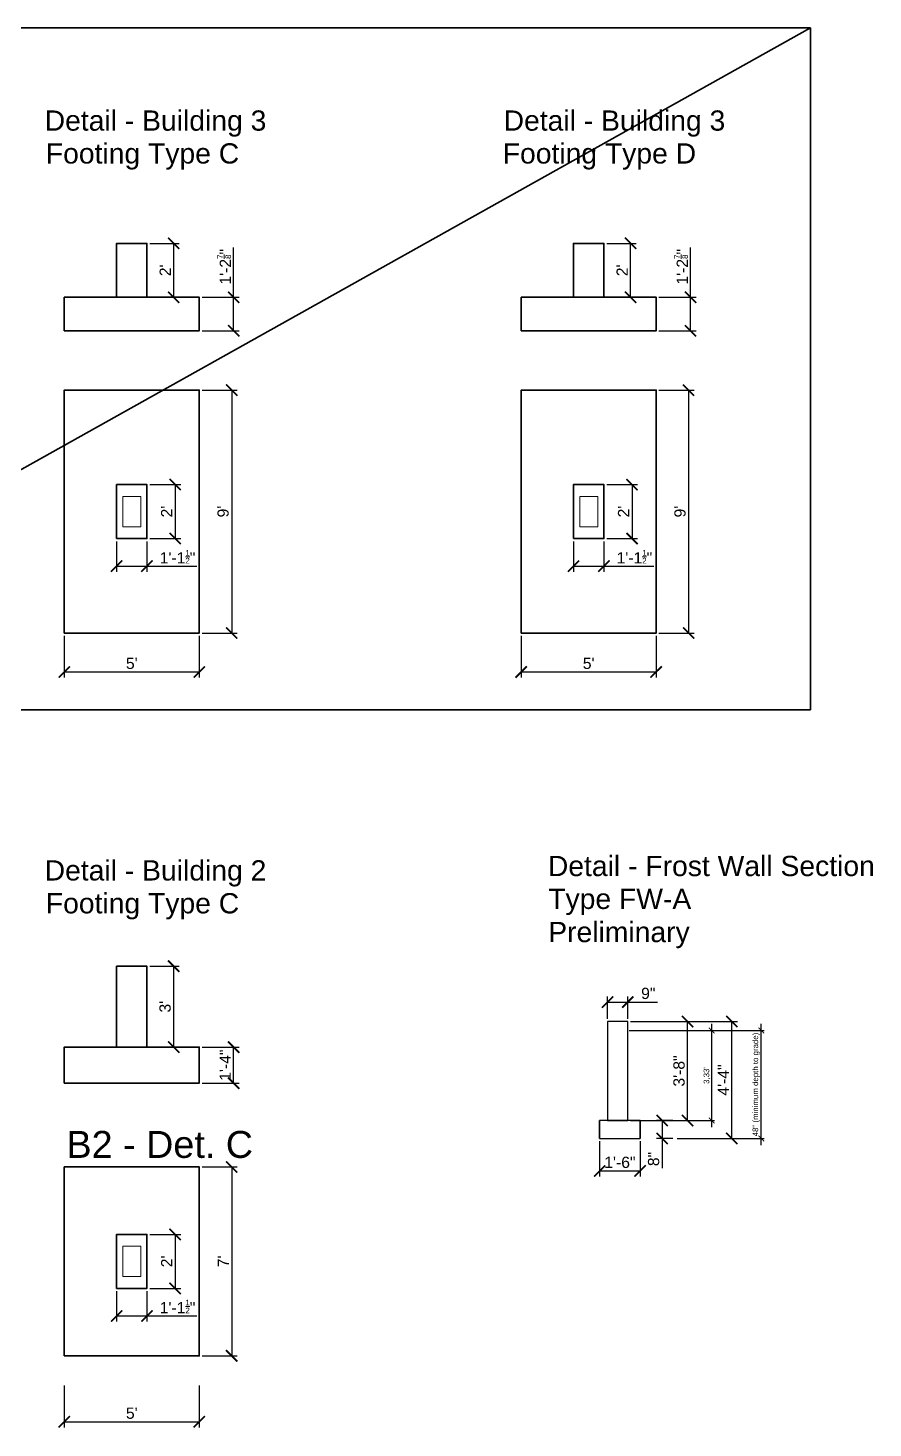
# Model space of a CAD drawing. Header units: millimetres. Extents: x -6 to 201520, y -744 to 120638.
# Drawn here: x 1148 to 1524, y 4681 to 5304 of the extents above; entities that cross this region are included whole.
import ezdxf

# ---------------------------------------------------------------- set-up
doc = ezdxf.new("R2010")
doc.units = ezdxf.units.MM
doc.layers.add('Dimension', color=130, linetype='Continuous', lineweight=18)
doc.layers.add('Structural', color=50, linetype='Continuous', lineweight=35)
doc.styles.get("Standard").update_dxf_attribs({"font": 'arial.ttf'})
doc.dimstyles.new('Feet Architectural Detail', dxfattribs={"dimscale": 2, "dimtxt": 2.5, "dimasz": 2.5, "dimexe": 1.25, "dimexo": 0.625, "dimtad": 1, "dimdec": 6, "dimlunit": 4, "dimtxsty": 'Standard', "dimblk": 'ARCHTICK', "dimcen": 2.5, "dimadec": 0, "dimazin": 0, "dimtfac": 0.5, "dimtdec": 6, "dimtmove": 0, "dimatfit": 3, "dimfxl": 1, "dimarcsym": 0})
doc.dimstyles.new('Feet Decimal Detail', dxfattribs={"dimtxt": 2.5, "dimasz": 2.5, "dimexe": 1.25, "dimexo": 0.625, "dimtad": 1, "dimlfac": 0.083333, "dimtxsty": 'Standard', "dimblk": 'ARCHTICK', "dimcen": 2.5, "dimdle": 3, "dimadec": 0, "dimazin": 0, "dimtfac": 0.5, "dimtmove": 0, "dimatfit": 3, "dimfxl": 1, "dimarcsym": 0})
doc.dimstyles.new('Inches Decimal', dxfattribs={"dimtxt": 2.5, "dimasz": 2.5, "dimexe": 1.25, "dimexo": 0.625, "dimtad": 1, "dimtxsty": 'Standard', "dimblk": 'ARCHTICK', "dimcen": 2.5, "dimdle": 3, "dimadec": 0, "dimazin": 0, "dimtfac": 0.5, "dimtmove": 0, "dimatfit": 3, "dimfxl": 1, "dimarcsym": 0})

# ---------------------------------------------------------------- blocks, each defined once
blk = doc.blocks.new('_ArchTick')
at = {"color": 0, "linetype": 'ByBlock', "const_width": 0.15}
blk.add_lwpolyline([(-0.5, -0.5), (0.5, 0.5)], dxfattribs=at)
blk = doc.blocks.new('*D64')
at = {"layer": 'Defpoints', "color": 0, "transparency": 16777216}
for p in [(1224.52, 4850.83), (1239.79, 4850.83), (1224.52, 4834.83)]:
    blk.add_point(p, dxfattribs=at)
at = {"layer": 'Dimension', "color": 0, "lineweight": -2, "transparency": 16777216}
for p, q in [((1225.77, 4850.83), (1242.29, 4850.83)), ((1239.79, 4834.83), (1239.79, 4850.83)), ((1225.77, 4834.83), (1242.29, 4834.83))]:
    blk.add_line(p, q, dxfattribs=at)
at = {"layer": 'Dimension', "color": 0, "lineweight": -2, "transparency": 16777216, "xscale": 5, "yscale": 5, "zscale": 5}
for p, rotation in [((1239.79, 4850.83), 90), ((1239.79, 4834.83), 270)]:
    blk.add_blockref('_ArchTick', p, dxfattribs=dict(at, rotation=rotation))
at = {"layer": 'Dimension', "color": 0, "transparency": 16777216, "insert": (1236.03, 4842.83), "char_height": 5, "attachment_point": 5, "rotation": 90}
blk.add_mtext('1\'-4"', dxfattribs=at)
blk = doc.blocks.new('*D65')
at = {"layer": 'Defpoints', "color": 0, "transparency": 16777216}
for p in [(1201.27, 4886.83), (1213.14, 4886.83), (1201.27, 4850.83)]:
    blk.add_point(p, dxfattribs=at)
at = {"layer": 'Dimension', "color": 0, "lineweight": -2, "transparency": 16777216}
for p, q in [((1202.52, 4886.83), (1215.64, 4886.83)), ((1213.14, 4850.83), (1213.14, 4886.83)), ((1202.52, 4850.83), (1215.64, 4850.83))]:
    blk.add_line(p, q, dxfattribs=at)
at = {"layer": 'Dimension', "color": 0, "lineweight": -2, "transparency": 16777216, "xscale": 5, "yscale": 5, "zscale": 5}
for p, rotation in [((1213.14, 4886.83), 90), ((1213.14, 4850.83), 270)]:
    blk.add_blockref('_ArchTick', p, dxfattribs=dict(at, rotation=rotation))
at = {"layer": 'Dimension', "color": 0, "transparency": 16777216, "insert": (1209.34, 4868.83), "char_height": 5, "attachment_point": 5, "rotation": 90}
blk.add_mtext("3'", dxfattribs=at)
blk = doc.blocks.new('*D66')
at = {"layer": 'Defpoints', "color": 0, "transparency": 16777216}
for p in [(1224.52, 4797.57), (1224.52, 4713.57), (1238.92, 4713.57)]:
    blk.add_point(p, dxfattribs=at)
at = {"layer": 'Dimension', "color": 0, "lineweight": -2, "transparency": 16777216}
for p, q in [((1225.77, 4797.57), (1241.42, 4797.57)), ((1238.92, 4797.57), (1238.92, 4713.57)), ((1225.77, 4713.57), (1241.42, 4713.57))]:
    blk.add_line(p, q, dxfattribs=at)
at = {"layer": 'Dimension', "color": 0, "lineweight": -2, "transparency": 16777216, "xscale": 5, "yscale": 5, "zscale": 5}
for p, rotation in [((1238.92, 4797.57), 90), ((1238.92, 4713.57), 270)]:
    blk.add_blockref('_ArchTick', p, dxfattribs=dict(at, rotation=rotation))
at = {"layer": 'Dimension', "color": 0, "transparency": 16777216, "insert": (1235.17, 4755.57), "char_height": 5, "attachment_point": 5, "rotation": 90}
blk.add_mtext("7'", dxfattribs=at)
blk = doc.blocks.new('*D67')
at = {"layer": 'Defpoints', "color": 0, "transparency": 16777216}
for p in [(1164.52, 4701.57), (1224.52, 4701.57), (1224.52, 4684.25)]:
    blk.add_point(p, dxfattribs=at)
at = {"layer": 'Dimension', "color": 0, "lineweight": -2, "transparency": 16777216}
for p, q in [((1164.52, 4700.32), (1164.52, 4681.75)), ((1224.52, 4700.32), (1224.52, 4681.75)), ((1164.52, 4684.25), (1224.52, 4684.25))]:
    blk.add_line(p, q, dxfattribs=at)
at = {"layer": 'Dimension', "color": 0, "lineweight": -2, "transparency": 16777216, "xscale": 5, "yscale": 5, "zscale": 5, "rotation": 180}
blk.add_blockref('_ArchTick', (1164.52, 4684.25), dxfattribs=at)
at = {"layer": 'Dimension', "color": 0, "lineweight": -2, "transparency": 16777216, "xscale": 5, "yscale": 5, "zscale": 5}
blk.add_blockref('_ArchTick', (1224.52, 4684.25), dxfattribs=at)
at = {"layer": 'Dimension', "color": 0, "transparency": 16777216, "insert": (1194.52, 4688.05), "char_height": 5, "attachment_point": 5}
blk.add_mtext("5'", dxfattribs=at)
blk = doc.blocks.new('*D68')
at = {"layer": 'Defpoints', "color": 0, "transparency": 16777216}
for p in [(1187.77, 4743.57), (1201.27, 4743.57), (1201.27, 4731.32)]:
    blk.add_point(p, dxfattribs=at)
at = {"layer": 'Dimension', "color": 0, "lineweight": -2, "transparency": 16777216}
for p, q in [((1187.77, 4742.32), (1187.77, 4728.82)), ((1201.27, 4742.32), (1201.27, 4728.82)), ((1187.77, 4731.32), (1201.27, 4731.32)), ((1201.27, 4731.32), (1223.41, 4731.32))]:
    blk.add_line(p, q, dxfattribs=at)
at = {"layer": 'Dimension', "color": 0, "lineweight": -2, "transparency": 16777216, "xscale": 5, "yscale": 5, "zscale": 5, "rotation": 180}
blk.add_blockref('_ArchTick', (1187.77, 4731.32), dxfattribs=at)
at = {"layer": 'Dimension', "color": 0, "lineweight": -2, "transparency": 16777216, "xscale": 5, "yscale": 5, "zscale": 5}
blk.add_blockref('_ArchTick', (1201.27, 4731.32), dxfattribs=at)
at = {"layer": 'Dimension', "color": 0, "transparency": 16777216, "insert": (1214.84, 4735.49), "char_height": 5, "attachment_point": 5}
blk.add_mtext('1\'-1{\\H0.500000x;\\S1/2;}"', dxfattribs=at)
blk = doc.blocks.new('*D69')
at = {"layer": 'Defpoints', "color": 0, "transparency": 16777216}
for p in [(1201.27, 4767.57), (1201.27, 4743.57), (1213.79, 4743.57)]:
    blk.add_point(p, dxfattribs=at)
at = {"layer": 'Dimension', "color": 0, "lineweight": -2, "transparency": 16777216}
for p, q in [((1202.52, 4767.57), (1216.29, 4767.57)), ((1213.79, 4767.57), (1213.79, 4743.57)), ((1202.52, 4743.57), (1216.29, 4743.57))]:
    blk.add_line(p, q, dxfattribs=at)
at = {"layer": 'Dimension', "color": 0, "lineweight": -2, "transparency": 16777216, "xscale": 5, "yscale": 5, "zscale": 5}
for p, rotation in [((1213.79, 4767.57), 90), ((1213.79, 4743.57), 270)]:
    blk.add_blockref('_ArchTick', p, dxfattribs=dict(at, rotation=rotation))
at = {"layer": 'Dimension', "color": 0, "transparency": 16777216, "insert": (1210.03, 4755.57), "char_height": 5, "attachment_point": 5, "rotation": 90}
blk.add_mtext("2'", dxfattribs=at)
blk = doc.blocks.new('*D82')
at = {"layer": 'Defpoints', "color": 0, "transparency": 16777216}
for p in [(1224.52, 5184.23), (1239.79, 5184.23), (1224.52, 5169.35)]:
    blk.add_point(p, dxfattribs=at)
at = {"layer": 'Dimension', "color": 0, "lineweight": -2, "transparency": 16777216}
for p, q in [((1239.79, 5184.23), (1239.79, 5206.36)), ((1225.77, 5184.23), (1242.29, 5184.23)), ((1239.79, 5169.35), (1239.79, 5184.23)), ((1225.77, 5169.35), (1242.29, 5169.35))]:
    blk.add_line(p, q, dxfattribs=at)
at = {"layer": 'Dimension', "color": 0, "lineweight": -2, "transparency": 16777216, "xscale": 5, "yscale": 5, "zscale": 5}
for p, rotation in [((1239.79, 5184.23), 90), ((1239.79, 5169.35), 270)]:
    blk.add_blockref('_ArchTick', p, dxfattribs=dict(at, rotation=rotation))
at = {"layer": 'Dimension', "color": 0, "transparency": 16777216, "insert": (1235.61, 5197.8), "char_height": 5, "attachment_point": 5, "rotation": 90}
blk.add_mtext('1\'-2{\\H0.500000x;\\S7/8;}"', dxfattribs=at)
blk = doc.blocks.new('*D83')
at = {"layer": 'Defpoints', "color": 0, "transparency": 16777216}
for p in [(1201.27, 5208.23), (1213.14, 5208.23), (1201.27, 5184.23)]:
    blk.add_point(p, dxfattribs=at)
at = {"layer": 'Dimension', "color": 0, "lineweight": -2, "transparency": 16777216}
for p, q in [((1202.52, 5208.23), (1215.64, 5208.23)), ((1213.14, 5184.23), (1213.14, 5208.23)), ((1202.52, 5184.23), (1215.64, 5184.23))]:
    blk.add_line(p, q, dxfattribs=at)
at = {"layer": 'Dimension', "color": 0, "lineweight": -2, "transparency": 16777216, "xscale": 5, "yscale": 5, "zscale": 5}
for p, rotation in [((1213.14, 5208.23), 90), ((1213.14, 5184.23), 270)]:
    blk.add_blockref('_ArchTick', p, dxfattribs=dict(at, rotation=rotation))
at = {"layer": 'Dimension', "color": 0, "transparency": 16777216, "insert": (1209.38, 5196.23), "char_height": 5, "attachment_point": 5, "rotation": 90}
blk.add_mtext("2'", dxfattribs=at)
blk = doc.blocks.new('*D84')
at = {"layer": 'Defpoints', "color": 0, "transparency": 16777216}
for p in [(1224.52, 5142.97), (1224.52, 5034.97), (1238.92, 5034.97)]:
    blk.add_point(p, dxfattribs=at)
at = {"layer": 'Dimension', "color": 0, "lineweight": -2, "transparency": 16777216}
for p, q in [((1225.77, 5142.97), (1241.42, 5142.97)), ((1238.92, 5142.97), (1238.92, 5034.97)), ((1225.77, 5034.97), (1241.42, 5034.97))]:
    blk.add_line(p, q, dxfattribs=at)
at = {"layer": 'Dimension', "color": 0, "lineweight": -2, "transparency": 16777216, "xscale": 5, "yscale": 5, "zscale": 5}
for p, rotation in [((1238.92, 5142.97), 90), ((1238.92, 5034.97), 270)]:
    blk.add_blockref('_ArchTick', p, dxfattribs=dict(at, rotation=rotation))
at = {"layer": 'Dimension', "color": 0, "transparency": 16777216, "insert": (1235.12, 5088.97), "char_height": 5, "attachment_point": 5, "rotation": 90}
blk.add_mtext("9'", dxfattribs=at)
blk = doc.blocks.new('*D85')
at = {"layer": 'Defpoints', "color": 0, "transparency": 16777216}
for p in [(1164.52, 5034.97), (1224.52, 5034.97), (1224.52, 5017.65)]:
    blk.add_point(p, dxfattribs=at)
at = {"layer": 'Dimension', "color": 0, "lineweight": -2, "transparency": 16777216}
for p, q in [((1164.52, 5033.72), (1164.52, 5015.15)), ((1224.52, 5033.72), (1224.52, 5015.15)), ((1164.52, 5017.65), (1224.52, 5017.65))]:
    blk.add_line(p, q, dxfattribs=at)
at = {"layer": 'Dimension', "color": 0, "lineweight": -2, "transparency": 16777216, "xscale": 5, "yscale": 5, "zscale": 5, "rotation": 180}
blk.add_blockref('_ArchTick', (1164.52, 5017.65), dxfattribs=at)
at = {"layer": 'Dimension', "color": 0, "lineweight": -2, "transparency": 16777216, "xscale": 5, "yscale": 5, "zscale": 5}
blk.add_blockref('_ArchTick', (1224.52, 5017.65), dxfattribs=at)
at = {"layer": 'Dimension', "color": 0, "transparency": 16777216, "insert": (1194.52, 5021.45), "char_height": 5, "attachment_point": 5}
blk.add_mtext("5'", dxfattribs=at)
blk = doc.blocks.new('*D86')
at = {"layer": 'Defpoints', "color": 0, "transparency": 16777216}
for p in [(1187.77, 5076.97), (1201.27, 5076.97), (1201.27, 5064.72)]:
    blk.add_point(p, dxfattribs=at)
at = {"layer": 'Dimension', "color": 0, "lineweight": -2, "transparency": 16777216}
for p, q in [((1187.77, 5075.72), (1187.77, 5062.22)), ((1201.27, 5075.72), (1201.27, 5062.22)), ((1187.77, 5064.72), (1201.27, 5064.72)), ((1201.27, 5064.72), (1223.41, 5064.72))]:
    blk.add_line(p, q, dxfattribs=at)
at = {"layer": 'Dimension', "color": 0, "lineweight": -2, "transparency": 16777216, "xscale": 5, "yscale": 5, "zscale": 5, "rotation": 180}
blk.add_blockref('_ArchTick', (1187.77, 5064.72), dxfattribs=at)
at = {"layer": 'Dimension', "color": 0, "lineweight": -2, "transparency": 16777216, "xscale": 5, "yscale": 5, "zscale": 5}
blk.add_blockref('_ArchTick', (1201.27, 5064.72), dxfattribs=at)
at = {"layer": 'Dimension', "color": 0, "transparency": 16777216, "insert": (1214.84, 5068.89), "char_height": 5, "attachment_point": 5}
blk.add_mtext('1\'-1{\\H0.500000x;\\S1/2;}"', dxfattribs=at)
blk = doc.blocks.new('*D87')
at = {"layer": 'Defpoints', "color": 0, "transparency": 16777216}
for p in [(1201.27, 5100.97), (1201.27, 5076.97), (1213.79, 5076.97)]:
    blk.add_point(p, dxfattribs=at)
at = {"layer": 'Dimension', "color": 0, "lineweight": -2, "transparency": 16777216}
for p, q in [((1202.52, 5100.97), (1216.29, 5100.97)), ((1213.79, 5100.97), (1213.79, 5076.97)), ((1202.52, 5076.97), (1216.29, 5076.97))]:
    blk.add_line(p, q, dxfattribs=at)
at = {"layer": 'Dimension', "color": 0, "lineweight": -2, "transparency": 16777216, "xscale": 5, "yscale": 5, "zscale": 5}
for p, rotation in [((1213.79, 5100.97), 90), ((1213.79, 5076.97), 270)]:
    blk.add_blockref('_ArchTick', p, dxfattribs=dict(at, rotation=rotation))
at = {"layer": 'Dimension', "color": 0, "transparency": 16777216, "insert": (1210.03, 5088.97), "char_height": 5, "attachment_point": 5, "rotation": 90}
blk.add_mtext("2'", dxfattribs=at)
blk = doc.blocks.new('*D89')
at = {"layer": 'Defpoints', "color": 0, "transparency": 16777216}
for p in [(1427.59, 5184.23), (1442.86, 5184.23), (1427.59, 5169.35)]:
    blk.add_point(p, dxfattribs=at)
at = {"layer": 'Dimension', "color": 0, "lineweight": -2, "transparency": 16777216}
for p, q in [((1442.86, 5184.23), (1442.86, 5206.36)), ((1428.84, 5184.23), (1445.36, 5184.23)), ((1442.86, 5169.35), (1442.86, 5184.23)), ((1428.84, 5169.35), (1445.36, 5169.35))]:
    blk.add_line(p, q, dxfattribs=at)
at = {"layer": 'Dimension', "color": 0, "lineweight": -2, "transparency": 16777216, "xscale": 5, "yscale": 5, "zscale": 5}
for p, rotation in [((1442.86, 5184.23), 90), ((1442.86, 5169.35), 270)]:
    blk.add_blockref('_ArchTick', p, dxfattribs=dict(at, rotation=rotation))
at = {"layer": 'Dimension', "color": 0, "transparency": 16777216, "insert": (1438.68, 5197.8), "char_height": 5, "attachment_point": 5, "rotation": 90}
blk.add_mtext('1\'-2{\\H0.500000x;\\S7/8;}"', dxfattribs=at)
blk = doc.blocks.new('*D90')
at = {"layer": 'Defpoints', "color": 0, "transparency": 16777216}
for p in [(1404.34, 5208.23), (1416.21, 5208.23), (1404.34, 5184.23)]:
    blk.add_point(p, dxfattribs=at)
at = {"layer": 'Dimension', "color": 0, "lineweight": -2, "transparency": 16777216}
for p, q in [((1405.59, 5208.23), (1418.71, 5208.23)), ((1416.21, 5184.23), (1416.21, 5208.23)), ((1405.59, 5184.23), (1418.71, 5184.23))]:
    blk.add_line(p, q, dxfattribs=at)
at = {"layer": 'Dimension', "color": 0, "lineweight": -2, "transparency": 16777216, "xscale": 5, "yscale": 5, "zscale": 5}
for p, rotation in [((1416.21, 5208.23), 90), ((1416.21, 5184.23), 270)]:
    blk.add_blockref('_ArchTick', p, dxfattribs=dict(at, rotation=rotation))
at = {"layer": 'Dimension', "color": 0, "transparency": 16777216, "insert": (1412.45, 5196.23), "char_height": 5, "attachment_point": 5, "rotation": 90}
blk.add_mtext("2'", dxfattribs=at)
blk = doc.blocks.new('*D91')
at = {"layer": 'Defpoints', "color": 0, "transparency": 16777216}
for p in [(1427.59, 5142.97), (1427.59, 5034.97), (1441.99, 5034.97)]:
    blk.add_point(p, dxfattribs=at)
at = {"layer": 'Dimension', "color": 0, "lineweight": -2, "transparency": 16777216}
for p, q in [((1428.84, 5142.97), (1444.49, 5142.97)), ((1441.99, 5142.97), (1441.99, 5034.97)), ((1428.84, 5034.97), (1444.49, 5034.97))]:
    blk.add_line(p, q, dxfattribs=at)
at = {"layer": 'Dimension', "color": 0, "lineweight": -2, "transparency": 16777216, "xscale": 5, "yscale": 5, "zscale": 5}
for p, rotation in [((1441.99, 5142.97), 90), ((1441.99, 5034.97), 270)]:
    blk.add_blockref('_ArchTick', p, dxfattribs=dict(at, rotation=rotation))
at = {"layer": 'Dimension', "color": 0, "transparency": 16777216, "insert": (1438.19, 5088.97), "char_height": 5, "attachment_point": 5, "rotation": 90}
blk.add_mtext("9'", dxfattribs=at)
blk = doc.blocks.new('*D92')
at = {"layer": 'Defpoints', "color": 0, "transparency": 16777216}
for p in [(1367.59, 5034.97), (1427.59, 5034.97), (1427.59, 5017.65)]:
    blk.add_point(p, dxfattribs=at)
at = {"layer": 'Dimension', "color": 0, "lineweight": -2, "transparency": 16777216}
for p, q in [((1367.59, 5033.72), (1367.59, 5015.15)), ((1427.59, 5033.72), (1427.59, 5015.15)), ((1367.59, 5017.65), (1427.59, 5017.65))]:
    blk.add_line(p, q, dxfattribs=at)
at = {"layer": 'Dimension', "color": 0, "lineweight": -2, "transparency": 16777216, "xscale": 5, "yscale": 5, "zscale": 5, "rotation": 180}
blk.add_blockref('_ArchTick', (1367.59, 5017.65), dxfattribs=at)
at = {"layer": 'Dimension', "color": 0, "lineweight": -2, "transparency": 16777216, "xscale": 5, "yscale": 5, "zscale": 5}
blk.add_blockref('_ArchTick', (1427.59, 5017.65), dxfattribs=at)
at = {"layer": 'Dimension', "color": 0, "transparency": 16777216, "insert": (1397.59, 5021.45), "char_height": 5, "attachment_point": 5}
blk.add_mtext("5'", dxfattribs=at)
blk = doc.blocks.new('*D93')
at = {"layer": 'Defpoints', "color": 0, "transparency": 16777216}
for p in [(1390.84, 5076.97), (1404.34, 5076.97), (1404.34, 5064.72)]:
    blk.add_point(p, dxfattribs=at)
at = {"layer": 'Dimension', "color": 0, "lineweight": -2, "transparency": 16777216}
for p, q in [((1390.84, 5075.72), (1390.84, 5062.22)), ((1404.34, 5075.72), (1404.34, 5062.22)), ((1390.84, 5064.72), (1404.34, 5064.72)), ((1404.34, 5064.72), (1426.48, 5064.72))]:
    blk.add_line(p, q, dxfattribs=at)
at = {"layer": 'Dimension', "color": 0, "lineweight": -2, "transparency": 16777216, "xscale": 5, "yscale": 5, "zscale": 5, "rotation": 180}
blk.add_blockref('_ArchTick', (1390.84, 5064.72), dxfattribs=at)
at = {"layer": 'Dimension', "color": 0, "lineweight": -2, "transparency": 16777216, "xscale": 5, "yscale": 5, "zscale": 5}
blk.add_blockref('_ArchTick', (1404.34, 5064.72), dxfattribs=at)
at = {"layer": 'Dimension', "color": 0, "transparency": 16777216, "insert": (1417.91, 5068.89), "char_height": 5, "attachment_point": 5}
blk.add_mtext('1\'-1{\\H0.500000x;\\S1/2;}"', dxfattribs=at)
blk = doc.blocks.new('*D94')
at = {"layer": 'Defpoints', "color": 0, "transparency": 16777216}
for p in [(1404.34, 5100.97), (1404.34, 5076.97), (1416.86, 5076.97)]:
    blk.add_point(p, dxfattribs=at)
at = {"layer": 'Dimension', "color": 0, "lineweight": -2, "transparency": 16777216}
for p, q in [((1405.59, 5100.97), (1419.36, 5100.97)), ((1416.86, 5100.97), (1416.86, 5076.97)), ((1405.59, 5076.97), (1419.36, 5076.97))]:
    blk.add_line(p, q, dxfattribs=at)
at = {"layer": 'Dimension', "color": 0, "lineweight": -2, "transparency": 16777216, "xscale": 5, "yscale": 5, "zscale": 5}
for p, rotation in [((1416.86, 5100.97), 90), ((1416.86, 5076.97), 270)]:
    blk.add_blockref('_ArchTick', p, dxfattribs=dict(at, rotation=rotation))
at = {"layer": 'Dimension', "color": 0, "transparency": 16777216, "insert": (1413.09, 5088.97), "char_height": 5, "attachment_point": 5, "rotation": 90}
blk.add_mtext("2'", dxfattribs=at)
blk = doc.blocks.new('Service - Unit Rectangle')
at = {"color": 0, "linetype": 'ByBlock', "lineweight": -2}
blk.add_lwpolyline([(-0.5, -0.5), (0.5, -0.5), (0.5, 0.5), (-0.5, 0.5)], close=True, dxfattribs=at)
blk = doc.blocks.new('b2-c bottom side')
at = {"color": 0, "linetype": 'ByBlock', "lineweight": -2, "xscale": 12, "yscale": 12, "zscale": 12}
blk.add_blockref('Service - Unit Rectangle', (0, 0), dxfattribs=at)
blk = doc.blocks.new('b2-c pier side')
at = {"color": 0, "linetype": 'ByBlock', "lineweight": -2, "xscale": 12, "yscale": 12, "zscale": 12}
blk.add_blockref('Service - Unit Rectangle', (0, 0), dxfattribs=at)
blk = doc.blocks.new('b3-c pier')
at = {"color": 0, "linetype": 'ByBlock', "lineweight": -2, "xscale": 12, "yscale": 12, "zscale": 12}
blk.add_blockref('Service - Unit Rectangle', (0, 0), dxfattribs=at)
blk = doc.blocks.new('b3-c bottom')
at = {"color": 0, "linetype": 'ByBlock', "lineweight": -2, "xscale": 12, "yscale": 12, "zscale": 12}
blk.add_blockref('Service - Unit Rectangle', (0, 0), dxfattribs=at)
blk = doc.blocks.new('b3-c bottom side')
at = {"color": 0, "linetype": 'ByBlock', "lineweight": -2, "xscale": 12, "yscale": 12, "zscale": 12}
blk.add_blockref('Service - Unit Rectangle', (0, 0), dxfattribs=at)
blk = doc.blocks.new('b3-c pier side')
at = {"color": 0, "linetype": 'ByBlock', "lineweight": -2, "xscale": 12, "yscale": 12, "zscale": 12}
blk.add_blockref('Service - Unit Rectangle', (0, 0), dxfattribs=at)
blk = doc.blocks.new('b3-d pier')
at = {"color": 0, "linetype": 'ByBlock', "lineweight": -2, "xscale": 12, "yscale": 12, "zscale": 12}
blk.add_blockref('Service - Unit Rectangle', (0, 0), dxfattribs=at)
blk = doc.blocks.new('b3-d bottom')
at = {"color": 0, "linetype": 'ByBlock', "lineweight": -2, "xscale": 12, "yscale": 12, "zscale": 12}
blk.add_blockref('Service - Unit Rectangle', (0, 0), dxfattribs=at)
blk = doc.blocks.new('b3-d bottom side')
at = {"color": 0, "linetype": 'ByBlock', "lineweight": -2, "xscale": 12, "yscale": 12, "zscale": 12}
blk.add_blockref('Service - Unit Rectangle', (0, 0), dxfattribs=at)
blk = doc.blocks.new('b3-d pier side')
at = {"color": 0, "linetype": 'ByBlock', "lineweight": -2, "xscale": 12, "yscale": 12, "zscale": 12}
blk.add_blockref('Service - Unit Rectangle', (0, 0), dxfattribs=at)
blk = doc.blocks.new('b2-c pier')
at = {"color": 0, "linetype": 'ByBlock', "lineweight": -2, "xscale": 12, "yscale": 12, "zscale": 12}
blk.add_blockref('Service - Unit Rectangle', (0, 0), dxfattribs=at)
blk = doc.blocks.new('b2-c bottom')
at = {"color": 0, "linetype": 'ByBlock', "lineweight": -2, "xscale": 12, "yscale": 12, "zscale": 12}
blk.add_blockref('Service - Unit Rectangle', (0, 0), dxfattribs=at)
blk = doc.blocks.new('b2typeC')
at = {"layer": 'Dimension'}
blk.add_lwpolyline([(1190.52, 4748.82), (1198.52, 4748.82), (1198.52, 4762.32), (1190.52, 4762.32)], close=True, dxfattribs=at)
at = {"layer": 'Structural'}
for name, xscale, yscale, zscale in [('b2-c bottom', 5, 7, 5), ('b2-c pier', 1.125, 2, 1.125)]:
    blk.add_blockref(name, (1194.52, 4755.57), dxfattribs=dict(at, xscale=xscale, yscale=yscale, zscale=zscale))
blk.add_text('B2 - Det. C', height=12, dxfattribs=at).set_placement((1165.49, 4801.58))
blk = doc.blocks.new('*D1075')
at = {"layer": 'Defpoints', "color": 0, "transparency": 16777216}
for p in [(1430.26, 4818.22), (1436.23, 4818.22), (1436.23, 4810.22)]:
    blk.add_point(p, dxfattribs=at)
at = {"layer": 'Dimension', "color": 0, "lineweight": -2, "transparency": 16777216}
for p, q in [((1434.98, 4818.22), (1427.76, 4818.22)), ((1430.26, 4818.22), (1430.26, 4810.22)), ((1434.98, 4810.22), (1427.76, 4810.22)), ((1430.26, 4810.22), (1430.26, 4796.97))]:
    blk.add_line(p, q, dxfattribs=at)
at = {"layer": 'Dimension', "color": 0, "lineweight": -2, "transparency": 16777216, "xscale": 5, "yscale": 5, "zscale": 5}
for p, rotation in [((1430.26, 4818.22), 90), ((1430.26, 4810.22), 270)]:
    blk.add_blockref('_ArchTick', p, dxfattribs=dict(at, rotation=rotation))
at = {"layer": 'Dimension', "color": 0, "transparency": 16777216, "insert": (1426.46, 4801.09), "char_height": 5, "attachment_point": 5, "rotation": 90}
blk.add_mtext('8"', dxfattribs=at)
blk = doc.blocks.new('*D1076')
at = {"layer": 'Defpoints', "color": 0, "transparency": 16777216}
for p in [(1414.96, 4862.22), (1441.56, 4862.22), (1414.96, 4818.22)]:
    blk.add_point(p, dxfattribs=at)
at = {"layer": 'Dimension', "color": 0, "lineweight": -2, "transparency": 16777216}
for p, q in [((1416.21, 4862.22), (1444.06, 4862.22)), ((1441.56, 4818.22), (1441.56, 4862.22)), ((1416.21, 4818.22), (1444.06, 4818.22))]:
    blk.add_line(p, q, dxfattribs=at)
at = {"layer": 'Dimension', "color": 0, "lineweight": -2, "transparency": 16777216, "xscale": 5, "yscale": 5, "zscale": 5}
for p, rotation in [((1441.56, 4862.22), 90), ((1441.56, 4818.22), 270)]:
    blk.add_blockref('_ArchTick', p, dxfattribs=dict(at, rotation=rotation))
at = {"layer": 'Dimension', "color": 0, "transparency": 16777216, "insert": (1437.76, 4840.22), "char_height": 5, "attachment_point": 5, "rotation": 90}
blk.add_mtext('3\'-8"', dxfattribs=at)
blk = doc.blocks.new('*D1077')
at = {"layer": 'Defpoints', "color": 0, "transparency": 16777216}
for p in [(1414.96, 4862.22), (1461.18, 4862.22), (1436.23, 4810.22)]:
    blk.add_point(p, dxfattribs=at)
at = {"layer": 'Dimension', "color": 0, "lineweight": -2, "transparency": 16777216}
for p, q in [((1416.21, 4862.22), (1463.68, 4862.22)), ((1461.18, 4810.22), (1461.18, 4862.22)), ((1437.48, 4810.22), (1463.68, 4810.22))]:
    blk.add_line(p, q, dxfattribs=at)
at = {"layer": 'Dimension', "color": 0, "lineweight": -2, "transparency": 16777216, "xscale": 5, "yscale": 5, "zscale": 5}
for p, rotation in [((1461.18, 4862.22), 90), ((1461.18, 4810.22), 270)]:
    blk.add_blockref('_ArchTick', p, dxfattribs=dict(at, rotation=rotation))
at = {"layer": 'Dimension', "color": 0, "transparency": 16777216, "insert": (1457.43, 4836.22), "char_height": 5, "attachment_point": 5, "rotation": 90}
blk.add_mtext('4\'-4"', dxfattribs=at)
blk = doc.blocks.new('*D1078')
at = {"layer": 'Defpoints', "color": 0, "transparency": 16777216}
for p in [(1414.96, 4858.22), (1474.31, 4858.22), (1436.23, 4810.22)]:
    blk.add_point(p, dxfattribs=at)
at = {"layer": 'Dimension', "color": 0, "lineweight": -2, "transparency": 16777216}
for p, q in [((1415.58, 4858.22), (1475.56, 4858.22)), ((1474.31, 4807.22), (1474.31, 4861.22)), ((1436.85, 4810.22), (1475.56, 4810.22))]:
    blk.add_line(p, q, dxfattribs=at)
at = {"layer": 'Dimension', "color": 0, "lineweight": -2, "transparency": 16777216, "xscale": 2.5, "yscale": 2.5, "zscale": 2.5}
for p, rotation in [((1474.31, 4858.22), 90), ((1474.31, 4810.22), 270)]:
    blk.add_blockref('_ArchTick', p, dxfattribs=dict(at, rotation=rotation))
at = {"layer": 'Dimension', "color": 0, "transparency": 16777216, "insert": (1472.04, 4834.22), "char_height": 2.5, "attachment_point": 5, "rotation": 90}
blk.add_mtext('48" (minimum depth to grade)', dxfattribs=at)
blk = doc.blocks.new('*D1079')
at = {"layer": 'Defpoints', "color": 0, "transparency": 16777216}
for p in [(1436.23, 4858.22), (1452.27, 4858.22), (1436.23, 4818.22)]:
    blk.add_point(p, dxfattribs=at)
at = {"layer": 'Dimension', "color": 0, "lineweight": -2, "transparency": 16777216}
for p, q in [((1436.85, 4858.22), (1453.52, 4858.22)), ((1452.27, 4815.22), (1452.27, 4861.22)), ((1436.85, 4818.22), (1453.52, 4818.22))]:
    blk.add_line(p, q, dxfattribs=at)
at = {"layer": 'Dimension', "color": 0, "lineweight": -2, "transparency": 16777216, "xscale": 2.5, "yscale": 2.5, "zscale": 2.5}
for p, rotation in [((1452.27, 4858.22), 90), ((1452.27, 4818.22), 270)]:
    blk.add_blockref('_ArchTick', p, dxfattribs=dict(at, rotation=rotation))
at = {"layer": 'Dimension', "color": 0, "transparency": 16777216, "insert": (1450.15, 4838.22), "char_height": 2.5, "attachment_point": 5, "rotation": 90}
blk.add_mtext("3,33'", dxfattribs=at)
blk = doc.blocks.new('*D1080')
at = {"layer": 'Defpoints', "color": 0, "transparency": 16777216}
for p in [(1402.46, 4810.22), (1420.46, 4810.22), (1420.46, 4795.79)]:
    blk.add_point(p, dxfattribs=at)
at = {"layer": 'Dimension', "color": 0, "lineweight": -2, "transparency": 16777216}
for p, q in [((1402.46, 4808.97), (1402.46, 4793.29)), ((1420.46, 4808.97), (1420.46, 4793.29)), ((1402.46, 4795.79), (1420.46, 4795.79))]:
    blk.add_line(p, q, dxfattribs=at)
at = {"layer": 'Dimension', "color": 0, "lineweight": -2, "transparency": 16777216, "xscale": 5, "yscale": 5, "zscale": 5, "rotation": 180}
blk.add_blockref('_ArchTick', (1402.46, 4795.79), dxfattribs=at)
at = {"layer": 'Dimension', "color": 0, "lineweight": -2, "transparency": 16777216, "xscale": 5, "yscale": 5, "zscale": 5}
blk.add_blockref('_ArchTick', (1420.46, 4795.79), dxfattribs=at)
at = {"layer": 'Dimension', "color": 0, "transparency": 16777216, "insert": (1411.46, 4799.59), "char_height": 5, "attachment_point": 5}
blk.add_mtext('1\'-6"', dxfattribs=at)
blk = doc.blocks.new('*D1081')
at = {"layer": 'Defpoints', "color": 0, "transparency": 16777216}
for p in [(1414.96, 4870.88), (1405.96, 4862.22), (1414.96, 4862.22)]:
    blk.add_point(p, dxfattribs=at)
at = {"layer": 'Dimension', "color": 0, "lineweight": -2, "transparency": 16777216}
for p, q in [((1405.96, 4863.47), (1405.96, 4873.38)), ((1405.96, 4870.88), (1414.96, 4870.88)), ((1414.96, 4863.47), (1414.96, 4873.38)), ((1414.96, 4870.88), (1428.2, 4870.88))]:
    blk.add_line(p, q, dxfattribs=at)
at = {"layer": 'Dimension', "color": 0, "lineweight": -2, "transparency": 16777216, "xscale": 5, "yscale": 5, "zscale": 5, "rotation": 180}
blk.add_blockref('_ArchTick', (1405.96, 4870.88), dxfattribs=at)
at = {"layer": 'Dimension', "color": 0, "lineweight": -2, "transparency": 16777216, "xscale": 5, "yscale": 5, "zscale": 5}
blk.add_blockref('_ArchTick', (1414.96, 4870.88), dxfattribs=at)
at = {"layer": 'Dimension', "color": 0, "transparency": 16777216, "insert": (1424.08, 4874.69), "char_height": 5, "attachment_point": 5}
blk.add_mtext('9"', dxfattribs=at)

msp = doc.modelspace()

# ---------------------------------------------------------------- linework, layer by layer
at = {"layer": 'Dimension'}
for points in [[(1190.5190052, 5082.2157938), (1198.5190052, 5082.2157938), (1198.5190052, 5095.7157938), (1190.5190052, 5095.7157938)], [(1393.5869594, 5082.2157938), (1401.5869594, 5082.2157938), (1401.5869594, 5095.7157938), (1393.5869594, 5095.7157938)]]:
    msp.add_lwpolyline(points, close=True, dxfattribs=at)
at = {"layer": 'Structural'}
for p, q in [((954.4721647, 5000.8721186), (1496.1476605, 5303.975512)), ((1402.4566077, 4818.2175163), (1402.4566077, 4810.2175563)), ((1420.4566077, 4818.2175163), (1420.4566077, 4810.2175563))]:
    msp.add_line(p, q, dxfattribs=at)
at = {"layer": 'Structural', "lineweight": -2}
for p, q in [((1414.9566077, 4862.2175163), (1405.9566077, 4862.2175163)), ((1405.9566077, 4862.2175163), (1405.9566077, 4818.2175163)), ((1414.9566077, 4818.2175163), (1414.9566077, 4862.2175163)), ((1420.4566077, 4818.2175163), (1402.4566077, 4818.2175163)), ((1405.9566077, 4818.2175163), (1414.9566077, 4818.2175163)), ((1402.4566077, 4810.2175563), (1420.4566077, 4810.2175563))]:
    msp.add_line(p, q, dxfattribs=at)
at = {"layer": 'Structural'}
msp.add_lwpolyline([(954.4721647, 5000.8721186), (1496.1476605, 5000.8721186), (1496.1476605, 5303.975512), (954.4721647, 5303.975512)], close=True, dxfattribs=at)

# ---------------------------------------------------------------- block references
for name, p, xscale, yscale, zscale in [('b3-c pier side', (1194.5190052, 5196.2291324), 1.125, 2, 1.125), ('b3-d pier side', (1397.5869594, 5196.2291324), 1.125, 2, 1.125), ('b3-c bottom side', (1194.5190052, 5176.7891324), 5, 1.24, 5), ('b3-d bottom side', (1397.5869594, 5176.7891324), 5, 1.24, 5), ('b3-c bottom', (1194.5190052, 5088.9657938), 5, 9, 5), ('b3-d bottom', (1397.5869594, 5088.9657938), 5, 9, 5), ('b3-c pier', (1194.5190052, 5088.9657938), 1.125, 2, 1.125), ('b3-d pier', (1397.5869594, 5088.9657938), 1.125, 2, 1.125), ('b2-c pier side', (1194.5190052, 4868.8305253), 1.125, 3, 1.125), ('b2-c bottom side', (1194.5190052, 4842.8305253), 5, 1.333333333333, 5)]:
    msp.add_blockref(name, p, dxfattribs=dict(at, xscale=xscale, yscale=yscale, zscale=zscale))
msp.add_blockref('b2typeC', (0, 0), dxfattribs=at)

# ---------------------------------------------------------------- texts
at = {"layer": 'Dimension'}
for s, p in [('Detail - Building 3', (1155.8018499, 5258.3228077)), ('Detail - Building 3', (1359.785229, 5258.3228077)), ('Footing Type C', (1156.3197254, 5243.7046227)), ('Footing Type D', (1359.3876796, 5243.7046227)), ('Detail - Frost Wall Section', (1379.4604366, 4926.880168)), ('Detail - Building 2', (1155.8018499, 4924.9242007)), ('Footing Type C', (1156.3197254, 4910.3060156)), ('Type FW-A', (1379.6247502, 4912.2619829)), ('Preliminary', (1379.6247502, 4897.5158698))]:
    msp.add_text(s, height=9, dxfattribs=at).set_placement(p)

# ---------------------------------------------------------------- dimensions: what is measured, and where the dimension line sits
for base, p1, p2, angle, picture, middle in [((1213.1405434, 5208.2291324), (1201.2690052, 5184.2291324), (1201.2690052, 5208.2291324), 90, '*D83', (1209.3803115, 5196.2291324)), ((1239.7913647, 5184.2291324), (1224.5190052, 5169.3491324), (1224.5190052, 5184.2291324), 90, '*D82', (1235.6144662, 5197.7966631)), ((1416.2084976, 5208.2291324), (1404.3369594, 5184.2291324), (1404.3369594, 5208.2291324), 90, '*D90', (1412.4482657, 5196.2291324)), ((1442.8593189, 5184.2291324), (1427.5869594, 5169.3491324), (1427.5869594, 5184.2291324), 90, '*D89', (1438.6824203, 5197.7966631)), ((1238.9206707, 5034.9657938), (1224.5190052, 5142.9657938), (1224.5190052, 5034.9657938), 270, '*D84', (1235.1178058, 5088.9657938)), ((1441.9886249, 5034.9657938), (1427.5869594, 5142.9657938), (1427.5869594, 5034.9657938), 270, '*D91', (1438.18576, 5088.9657938)), ((1213.7870804, 5076.9657938), (1201.2690052, 5100.9657938), (1201.2690052, 5076.9657938), 270, '*D87', (1210.0268484, 5088.9657938)), ((1416.8550346, 5076.9657938), (1404.3369594, 5100.9657938), (1404.3369594, 5076.9657938), 270, '*D94', (1413.0948026, 5088.9657938)), ((1213.1405434, 4886.8305253), (1201.2690052, 4850.8305253), (1201.2690052, 4886.8305253), 90, '*D65', (1209.3359731, 4868.8305253)), ((1441.5604064, 4862.2175163), (1414.9566077, 4818.2175163), (1414.9566077, 4862.2175163), 90, '*D1076', (1437.7558362, 4840.2175163)), ((1461.1804754, 4862.2175163), (1436.2252606, 4810.2215163), (1414.9566077, 4862.2175163), 90, '*D1077', (1457.4304754, 4836.2195163)), ((1239.7913647, 4850.8305253), (1224.5190052, 4834.8305253), (1224.5190052, 4850.8305253), 90, '*D64', (1236.0311328, 4842.8305253)), ((1238.9206707, 4713.5671867), (1224.5190052, 4797.5671867), (1224.5190052, 4713.5671867), 270, '*D66', (1235.1706707, 4755.5671867)), ((1213.7870804, 4743.5671867), (1201.2690052, 4767.5671867), (1201.2690052, 4743.5671867), 270, '*D69', (1210.0268484, 4755.5671867))]:
    dim = msp.add_linear_dim(base=base, p1=p1, p2=p2, angle=angle, dimstyle='Feet Architectural Detail', dxfattribs=at)
    dim.commit()
    dim.dimension.update_dxf_attribs({"geometry": picture, "text_midpoint": middle})
for base, p1, p2, picture, middle in [((1201.2690052, 5064.7163514), (1187.7690052, 5076.9657938), (1201.2690052, 5076.9657938), '*D86', (1214.8407992, 5068.89325)), ((1404.3369594, 5064.7163514), (1390.8369594, 5076.9657938), (1404.3369594, 5076.9657938), '*D93', (1417.9087534, 5068.89325)), ((1224.5190052, 5017.6531698), (1164.5190052, 5034.9657938), (1224.5190052, 5034.9657938), '*D85', (1194.5190052, 5021.4458028)), ((1427.5869594, 5017.6531698), (1367.5869594, 5034.9657938), (1427.5869594, 5034.9657938), '*D92', (1397.5869594, 5021.4458028)), ((1420.4566077, 4795.7886867), (1402.4566077, 4810.2175563), (1420.4566077, 4810.2175563), '*D1080', (1411.4566077, 4799.5915516)), ((1201.2690052, 4731.3177444), (1187.7690052, 4743.5671867), (1201.2690052, 4743.5671867), '*D68', (1214.8407992, 4735.4946429)), ((1224.5190052, 4684.2545628), (1164.5190052, 4701.5671867), (1224.5190052, 4701.5671867), '*D67', (1194.5190052, 4688.0471958))]:
    dim = msp.add_linear_dim(base=base, p1=p1, p2=p2, dimstyle='Feet Architectural Detail', dxfattribs=at)
    dim.commit()
    dim.dimension.update_dxf_attribs({"geometry": picture, "text_midpoint": middle})
dim = msp.add_linear_dim(base=(1414.9566077, 4870.8836349), p1=(1405.9566077, 4862.2175163), p2=(1414.9566077, 4862.2175163), dimstyle='Feet Architectural Detail', dxfattribs=at)
dim.commit()
dim.dimension.update_dxf_attribs({"geometry": '*D1081', "text_midpoint": (1424.0800729, 4870.8836349), "dimtype": 160})
for base, p1, p2, dimstyle, override, picture, middle in [((1474.305236, 4858.2175163), (1436.2252606, 4810.2215163), (1414.9566077, 4858.2175163), 'Inches Decimal', {"dimpost": '" (minimum depth to grade)'}, '*D1078', (1472.0414229, 4834.2195163)), ((1452.2737389, 4858.2175163), (1436.2252606, 4818.2175163), (1436.2252606, 4858.2175163), 'Feet Decimal Detail', {"dimpost": "'"}, '*D1079', (1450.1463514, 4838.2175163))]:
    dim = msp.add_linear_dim(base=base, p1=p1, p2=p2, angle=90, dimstyle=dimstyle, override=override, dxfattribs=at)
    dim.commit()
    dim.dimension.update_dxf_attribs({"geometry": picture, "text_midpoint": middle})
dim = msp.add_linear_dim(base=(1430.2590646, 4818.2155363), p1=(1436.2252606, 4810.2195363), p2=(1436.2252606, 4818.2155363), angle=90, dimstyle='Feet Architectural Detail', dxfattribs=at)
dim.commit()
dim.dimension.update_dxf_attribs({"geometry": '*D1075', "text_midpoint": (1430.2590646, 4801.0926604), "dimtype": 160})

doc.saveas('drawing.dxf')
